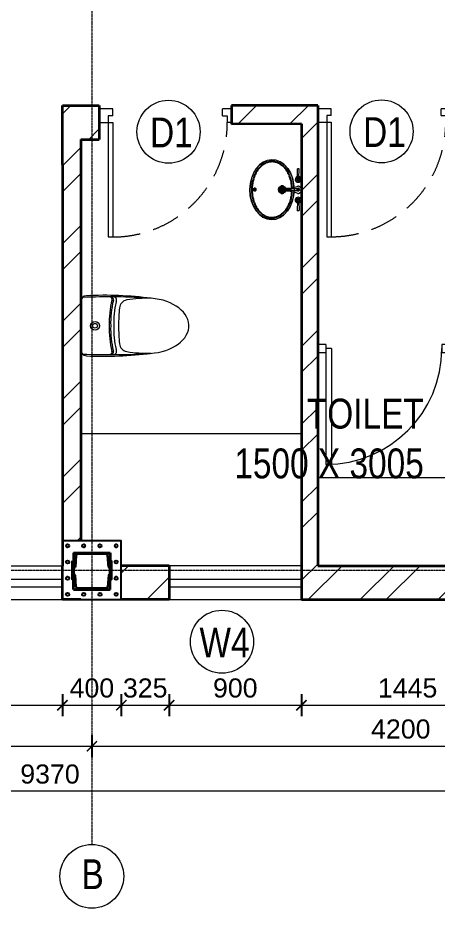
# Model space of a CAD drawing. Header units: millimetres. Extents: x 19543921 to 20171754, y -3528062 to -3222959.
# Drawn here: x 19802457 to 19805315, y -3369948 to -3363890 of the extents above; entities that cross this region are included whole.
import ezdxf

# ---------------------------------------------------------------- set-up
doc = ezdxf.new("R2010")
doc.units = ezdxf.units.MM
doc.header["$MEASUREMENT"] = 0
doc.header["$PDMODE"] = 35
doc.linetypes.add('CENTER', pattern=[2, 1.25, -0.25, 0.25, -0.25])
doc.linetypes.add('DASHED', pattern=[0.75, 0.5, -0.25])
doc.layers.get('Defpoints').update_dxf_attribs({"color": 169})
for name, color, linetype, lineweight in [('center', 4, 'Continuous', 9), ('Dimension', 4, 'Continuous', 9), ('Door-Window', 112, 'Continuous', 15), ('Fittings', 9, 'Continuous', 0), ('FURNITURE', 34, 'Continuous', 5), ('FURNITURES', 32, 'Continuous', 13), ('HACTH', 9, 'Continuous', 9), ('hatch LOW', 8, 'Continuous', 5), ('text', 142, 'Continuous', 9), ('wall', 1, 'Continuous', 35), ('Windows', 4, 'Continuous', 13)]:
    doc.layers.add(name, color=color, linetype=linetype, lineweight=lineweight)
doc.styles.add('DIM', font='arial.ttf', dxfattribs={"width": 0.8, "height": 45})
doc.styles.add('ordinary', font='arial.ttf')
doc.dimstyles.new('outer dimension', dxfattribs={"dimtxt": 130, "dimasz": 70, "dimexe": 75, "dimexo": 150, "dimgap": 50, "dimtad": 1, "dimdec": 0, "dimrnd": 5, "dimzin": 12, "dimdsep": 46, "dimtxsty": 'ordinary', "dimblk": 'ARCHTICK', "dimcen": 0.09, "dimclrd": 256, "dimclre": 256, "dimclrt": 256, "dimadec": 0, "dimazin": 3, "dimtfac": 1, "dimtdec": 0, "dimtix": 1, "dimtmove": 1, "dimatfit": 2, "dimldrblk": 'ARCHTICK', "dimfxl": 75, "dimfxlon": 1, "dimtolj": 1, "dimtzin": 12, "dimlwd": -1, "dimarcsym": 0})

# ---------------------------------------------------------------- blocks, each defined once
blk = doc.blocks.new('3-0')
at = {"layer": 'Door-Window', "ltscale": 3}
for p, q in [((11063.05, 10097.68), (11065.97, 10099.9)), ((11065.25, 10097.81), (11066.71, 10098.92)), ((11065.97, 10099.9), (11066.71, 10098.92)), ((11063.05, 10097.68), (11064.53, 10095.73)), ((11065.99, 10096.84), (11064.53, 10095.73)), ((11065.99, 10096.84), (11065.25, 10097.81)), ((11085.5, 10074.13), (11110.32, 10092.96)), ((11086.24, 10073.15), (11111.05, 10091.97)), ((11111.05, 10091.97), (11110.32, 10092.96)), ((11084.04, 10073.02), (11082.57, 10071.91)), ((11084.04, 10073.02), (11084.78, 10072.04)), ((11084.78, 10072.04), (11086.24, 10073.15)), ((11086.24, 10073.15), (11085.5, 10074.13)), ((11087.72, 10071.2), (11086.24, 10073.15)), ((11082.57, 10071.91), (11084.79, 10068.98)), ((11084.79, 10068.98), (11087.72, 10071.2))]:
    blk.add_line(p, q, dxfattribs=at)
at = {"layer": 'Door-Window', "color": 9, "linetype": 'DASHED', "lineweight": 18, "ltscale": 15}
blk.add_arc((11085.5, 10074.13), 31.16, 37.1906, 127.1465, dxfattribs=at)
blk = doc.blocks.new('c-section')
at = {"layer": 'wall'}
for p, q in [((75, 318.1), (325, 318.1)), ((75, 318.1), (75, 218.1)), ((296.3, 310.9), (103.7, 310.9)), ((325, 318.1), (325, 218.1)), ((91.8, 300.1), (85.6, 220.9)), ((314.4, 220.9), (308.2, 300.1)), ((82.4, 218.1), (75, 218.1)), ((325, 218.1), (317.6, 218.1)), ((75, 68.1), (75, 168.1)), ((82.4, 168.1), (75, 168.1)), ((91.8, 86), (85.6, 165.2)), ((314.4, 165.2), (308.2, 86)), ((325, 168.1), (317.6, 168.1)), ((325, 68.1), (325, 168.1)), ((75, 68.1), (325, 68.1)), ((296.3, 75.3), (103.7, 75.3))]:
    blk.add_line(p, q, dxfattribs=at)
at = {"layer": 'wall', "color": 2, "lineweight": -3}
blk.add_lwpolyline([(0, 0), (400, 0), (400, 400), (0, 400)], close=True, dxfattribs=at)
at = {"layer": 'wall', "linetype": 'Continuous', "ltscale": 1000}
for points in [[(68.7, 264.2), (75, 264.2), (75, 135.8), (68.7, 135.8)], [(325, 264.2), (331.3, 264.2), (331.3, 135.8), (325, 135.8)]]:
    blk.add_lwpolyline(points, close=True, dxfattribs=at)
at = {"layer": 'wall', "color": 2, "lineweight": -3}
for centre in [(35, 365), (145, 365), (255, 365), (365, 365), (35, 255), (365, 255), (35, 145), (365, 145), (35, 35), (145, 35), (255, 35), (365, 35)]:
    blk.add_circle(centre, 11, dxfattribs=at)
at = {"layer": 'wall'}
for centre, radius, start, end in [((103.7, 298.9), 12, 90, 174), ((296.3, 298.9), 12, 6, 90), ((82.4, 221.3), 3.2, 270, 354), ((317.6, 221.3), 3.2, 186, 270), ((82.4, 164.9), 3.2, 6, 90), ((317.6, 164.9), 3.2, 90, 174), ((103.7, 87.3), 12, 186, 270), ((296.3, 87.3), 12, 270, 354)]:
    blk.add_arc(centre, radius, start, end, dxfattribs=at)
blk = doc.blocks.new('tht')
at = {"layer": 'Fittings'}
for p in [(672498.79, -367827.02), (672511.67, -367827.02)]:
    blk.add_line(p, (672505.23, -367827.02), dxfattribs=at)
for radius in [1.17, 0.634]:
    blk.add_circle((672505.23, -367823.24), radius, dxfattribs=at)
for centre, radius, start, end in [((672598.59, -367820.91), 101.47, 172.8664, 182.5999), ((672667.29, -367819.26), 169.75, 176.3006, 182.4712), ((672541.19, -367808.57), 43.29, 179.6519, 188.297), ((672469.27, -367808.57), 43.29, 351.703, 0.3481), ((672411.87, -367820.91), 101.47, 357.4001, 7.1336), ((672343.17, -367819.26), 169.75, 357.5288, 3.6994), ((672500.68, -367814.39), 2.36, 190.4701, 264.6079), ((672509.78, -367814.39), 2.36, 275.3921, 349.5299), ((672505.55, -367762.72), 54.26, 264.6079, 269.6591), ((672504.91, -367762.72), 54.26, 270.3409, 275.3921), ((672498.28, -367819.07), 0.741, 72.3593, 185.9315), ((672498.21, -367819.43), 0.718, 73.3813, 156.4724), ((672498.46, -367818.44), 0.947, 62.2033, 161.9404), ((672504.3, -367795.78), 23.7, 255.6185, 272.2533), ((672504.3, -367795.78), 23.31, 255.6185, 272.2533), ((672504.3, -367796.55), 21.73, 255.6185, 272.4575), ((672506.16, -367796.55), 21.73, 267.5425, 284.3815), ((672506.16, -367795.78), 23.7, 267.7467, 284.3815), ((672506.16, -367795.78), 23.31, 267.7467, 284.3815), ((672512, -367818.44), 0.947, 18.0596, 117.7967), ((672512.18, -367819.07), 0.741, 354.0685, 107.6407), ((672512.25, -367819.43), 0.718, 23.5276, 106.6187), ((672498.79, -367825.44), 1.57, 182.5999, 270), ((672511.67, -367825.44), 1.57, 270, 357.4001)]:
    blk.add_arc(centre, radius, start, end, dxfattribs=at)
blk.add_ellipse((672505.23, -367809.67), major_axis=(0, -11.39), ratio=0.648116, start_param=1.570796, end_param=4.592942, dxfattribs=at)
blk = doc.blocks.new('A$C604E024C')
at = {"layer": 'Fittings', "color": 9, "linetype": 'ByBlock'}
for p, q in [((-107.3, 6.3), (-198.2, 8.5)), ((-101.1, 4.4), (-101.1, -4.4)), ((-101.1, 4.4), (-100.5, 4.4)), ((-100.5, 4.4), (-100.5, 0.6)), ((-100.5, 0.6), (-96.6, 0.6)), ((-100.5, 0), (-100.5, -3.8)), ((-100.5, 0), (-96.6, 0)), ((-96.6, 4.4), (-96.6, 0.6)), ((-96.6, 4.4), (-96, 4.4)), ((-96, 4.4), (-96, -3.8)), ((-5.6, 4.4), (-5.6, -4.4)), ((-5.6, 4.4), (-5, 4.4)), ((-5, 4.4), (-5, -3.8)), ((0, 12.9), (0, -12.9)), ((1.2, 4.4), (1.2, -4.4)), ((1.2, 4.4), (3.5, 4.4)), ((1.8, 3.8), (1.8, 0.6)), ((1.8, 3.8), (3.5, 3.8)), ((1.8, 0.6), (3.5, 0.6)), ((100.4, 2.2), (101, 2.4)), ((107.3, 6.3), (198.2, 8.5)), ((199.2, 7.5), (199.2, -7.5)), ((-107.3, -6.3), (-198.2, -8.5)), ((-101.1, -4.4), (-100.5, -4.4)), ((-100.5, -3.8), (-100.5, -4.4)), ((-96.6, 0), (-96.6, -4.4)), ((-96.6, -4.4), (-96, -4.4)), ((-96, -3.8), (-96, -4.4)), ((-5.6, -4.4), (-1.2, -4.4)), ((-5, -3.8), (-1.2, -3.8)), ((-1.2, -3.8), (-1.2, -4.4)), ((1.2, -4.4), (3.5, -4.4)), ((1.8, 0), (1.8, -3.8)), ((1.8, 0), (3.5, 0)), ((1.8, -3.8), (3.5, -3.8)), ((100.4, -2.2), (101, -2.4)), ((107.3, -6.3), (198.2, -8.5))]:
    blk.add_line(p, q, dxfattribs=at)
for points in [[(34.8, -2.5), (34.8, -2.5, 0.267949), (34.8, 2.5), (19.6, 28.9, 0.267949), (15.2, 31.4), (-15.2, 31.4, 0.267949), (-19.6, 28.9), (-34.8, 2.5, 0.267949), (-34.8, -2.5)], [(0, 12.9), (-4.6, 12.9, 0.267949), (-8.9, 10.4), (-13.5, 2.5, 0.267949), (-13.5, -2.5), (-8.9, -10.4, 0.267949), (-4.6, -12.9), (0, -12.9)], [(0, 12.9), (4.6, 12.9, -0.267949), (8.9, 10.4), (13.5, 2.5, -0.267949), (13.5, -2.5), (8.9, -10.4, -0.267949), (4.6, -12.9), (0, -12.9)], [(-14.6, -149.3, 0.267949), (-14.6, -154.3), (-9.4, -163.2, 0.267949), (-5.1, -165.7), (0, -165.7)], [(14.6, -149.3, -0.267949), (14.6, -154.3), (9.5, -163.2, -0.267949), (5.2, -165.7), (0, -165.7)]]:
    blk.add_lwpolyline(points, format="xyb", dxfattribs=at)
for centre, radius, start, end in [((-148.2, 0), 51.6, 171.62848, 188.37152), ((-198.2, 7.5), 1, 88.57669, 180), ((-98.6, 0), 27.8, 193.93526, 166.06474), ((-98.6, 0), 16.1, 203.47719, 156.52281), ((-98.6, 0), 13.6, 207.82536, 152.17464), ((-98.6, 0), 10.7, 215.76651, 144.23349), ((3.5, 2.2), 2.2, 301.40481, 90), ((3.5, 2.2), 1.6, 270, 90.01417), ((3.5, -1.9), 2.5, 270, 62.70974), ((98.6, 0), 27.8, 13.93526, 346.06474), ((98.6, 0), 16.1, 23.47719, 336.52281), ((98.6, 0), 13.6, 27.82536, 332.17464), ((98.6, 0), 10.7, 35.76651, 324.23349), ((198.2, 7.5), 1, 0, 91.42331), ((-198.2, -7.5), 1, 180, 271.42331), ((-325.4, -117.3), 312.4, 354.13327, 21.56539), ((-1093.1, -109.8), 1085, 357.18281, 5.67785), ((3.5, -1.9), 1.9, 270, 90), ((1083.5, -109.3), 1075.4, 174.30277, 182.87364), ((324.5, -117.1), 311.5, 158.41566, 185.92552), ((198.2, -7.5), 1, 268.57669, 0)]:
    blk.add_arc(centre, radius, start, end, dxfattribs=at)
blk.add_ellipse((98.6, 0), major_axis=(0, 4.4), ratio=0.647537, start_param=-0.996154, end_param=4.137747, dxfattribs=at)
blk.add_open_spline([(100.4, 2.2), (100.2, 2.6), (100, 2.9), (99.5, 3.4), (99.3, 3.6), (98.9, 3.8), (98.7, 3.8), (98.6, 3.8), (98.4, 3.8), (98.1, 3.7), (97.7, 3.5), (97.5, 3.3), (97.1, 2.8), (96.9, 2.5), (96.6, 1.8), (96.5, 1.3), (96.3, 0.3), (96.3, -0.3), (96.5, -1.6), (96.7, -2.1), (97.1, -2.9), (97.4, -3.2), (97.9, -3.6), (98.1, -3.7), (98.6, -3.8), (98.8, -3.8), (99.3, -3.6), (99.6, -3.4), (100, -2.9), (100.2, -2.6), (100.4, -2.2)], degree=3, knots=[5.296065, 5.296065, 5.296065, 5.296065, 5.668493, 5.668493, 6.044953, 6.044953, 6.283185, 6.283185, 6.283185, 6.618814, 6.618814, 6.954443, 6.954443, 7.290072, 7.290072, 7.6257, 7.6257, 8.094621, 8.094621, 8.563542, 8.563542, 8.940002, 8.940002, 9.316461, 9.316461, 9.692921, 9.692921, 10.069381, 10.069381, 10.411893, 10.411893, 10.411893, 10.411893], dxfattribs=at)
blk = doc.blocks.new('basin')
at = {"layer": 'HACTH', "lineweight": -3}
for radius, start, end in [(1.14, 113.503, 66.2712), (0.79, 126.715, 52.8739)]:
    blk.add_arc((134195.31, -39122.53), radius, start, end, dxfattribs=at)
at = {"layer": 'HACTH'}
blk.add_ellipse((134195.31, -39125.83), major_axis=(-9.97, 0), ratio=0.736887, start_param=4.757716, end_param=10.948885, dxfattribs=at)
at = {"layer": 'HACTH', "linetype": 'ByBlock'}
blk.add_ellipse((134195.31, -39125.83), major_axis=(9.97, 0), ratio=0.736887, dxfattribs=at)
at = {"layer": 'HACTH', "lineweight": -3}
blk.add_ellipse((134195.31, -39131.57), major_axis=(0.448, 0), ratio=0.674502, dxfattribs=at)
blk.add_open_spline([(134194.69, -39119.15), (134194.32, -39119.17), (134193.96, -39119.2), (134193.09, -39119.32), (134192.57, -39119.42), (134191.58, -39119.69), (134191.1, -39119.85), (134190.19, -39120.23), (134189.76, -39120.45), (134188.95, -39120.93), (134188.57, -39121.2), (134187.89, -39121.77), (134187.59, -39122.07), (134187.06, -39122.71), (134186.83, -39123.04), (134186.45, -39123.73), (134186.3, -39124.08), (134186.09, -39124.79), (134186.03, -39125.15), (134185.99, -39125.61), (134185.99, -39125.72), (134185.99, -39125.83), (134185.99, -39126.08), (134186.01, -39126.34), (134186.11, -39126.94), (134186.2, -39127.29), (134186.47, -39127.97), (134186.64, -39128.31), (134187.06, -39128.96), (134187.31, -39129.28), (134187.88, -39129.88), (134188.2, -39130.16), (134188.9, -39130.7), (134189.28, -39130.94), (134190.1, -39131.39), (134190.53, -39131.59), (134191.45, -39131.93), (134191.92, -39132.08), (134192.9, -39132.31), (134193.4, -39132.4), (134194.43, -39132.51), (134194.94, -39132.53), (134195.97, -39132.52), (134196.49, -39132.48), (134197.5, -39132.35), (134198, -39132.25), (134198.97, -39132), (134199.44, -39131.84), (134200.34, -39131.48), (134200.76, -39131.27), (134201.56, -39130.8), (134201.93, -39130.55), (134202.61, -39130), (134202.91, -39129.71), (134203.45, -39129.1), (134203.69, -39128.78), (134204.08, -39128.12), (134204.24, -39127.78), (134204.48, -39127.09), (134204.56, -39126.74), (134204.64, -39126.04), (134204.64, -39125.69), (134204.57, -39124.98), (134204.49, -39124.62), (134204.25, -39123.91), (134204.09, -39123.56), (134203.69, -39122.89), (134203.45, -39122.56), (134202.89, -39121.93), (134202.58, -39121.63), (134201.88, -39121.07), (134201.49, -39120.81), (134200.67, -39120.35), (134200.22, -39120.13), (134199.3, -39119.77), (134198.81, -39119.62), (134197.81, -39119.37), (134197.29, -39119.28), (134196.49, -39119.19), (134196.22, -39119.16), (134195.94, -39119.15)], degree=3, knots=[4.778413, 4.778413, 4.778413, 4.778413, 4.89303, 4.89303, 5.060537, 5.060537, 5.228045, 5.228045, 5.395552, 5.395552, 5.56306, 5.56306, 5.730567, 5.730567, 5.898075, 5.898075, 6.065582, 6.065582, 6.233089, 6.233089, 6.283185, 6.283185, 6.283185, 6.401225, 6.401225, 6.564378, 6.564378, 6.727532, 6.727532, 6.890685, 6.890685, 7.053839, 7.053839, 7.216992, 7.216992, 7.380146, 7.380146, 7.543299, 7.543299, 7.706452, 7.706452, 7.869606, 7.869606, 8.032759, 8.032759, 8.195913, 8.195913, 8.359066, 8.359066, 8.52222, 8.52222, 8.685373, 8.685373, 8.848527, 8.848527, 9.01168, 9.01168, 9.174834, 9.174834, 9.337987, 9.337987, 9.501141, 9.501141, 9.668648, 9.668648, 9.836155, 9.836155, 10.003663, 10.003663, 10.17117, 10.17117, 10.338678, 10.338678, 10.506185, 10.506185, 10.673693, 10.673693, 10.8412, 10.8412, 10.929386, 10.929386, 10.929386, 10.929386], dxfattribs=at)
at = {"layer": 'HACTH'}
blk.add_open_spline([(134195.86, -39131.57), (134195.86, -39131.55), (134195.86, -39131.52), (134195.84, -39131.46), (134195.83, -39131.44), (134195.79, -39131.36), (134195.75, -39131.32), (134195.66, -39131.25), (134195.6, -39131.23), (134195.46, -39131.18), (134195.36, -39131.16), (134195.17, -39131.17), (134195.07, -39131.2), (134194.94, -39131.27), (134194.9, -39131.3), (134194.83, -39131.37), (134194.8, -39131.4), (134194.77, -39131.48), (134194.76, -39131.52), (134194.75, -39131.6), (134194.76, -39131.65), (134194.79, -39131.73), (134194.81, -39131.76), (134194.87, -39131.83), (134194.9, -39131.86), (134194.98, -39131.9), (134195.02, -39131.92), (134195.15, -39131.97), (134195.25, -39131.99), (134195.44, -39131.98), (134195.54, -39131.95), (134195.67, -39131.89), (134195.72, -39131.85), (134195.79, -39131.78), (134195.81, -39131.75), (134195.85, -39131.67), (134195.86, -39131.63), (134195.86, -39131.58), (134195.86, -39131.58), (134195.86, -39131.57)], degree=3, knots=[0, 0, 0, 0, 0.188397, 0.188397, 0.376794, 0.376794, 0.73698, 0.73698, 1.097166, 1.097166, 1.657793, 1.657793, 2.21842, 2.21842, 2.564182, 2.564182, 2.840364, 2.840364, 3.116547, 3.116547, 3.39273, 3.39273, 3.668913, 3.668913, 3.945096, 3.945096, 4.221279, 4.221279, 4.783807, 4.783807, 5.346334, 5.346334, 5.697184, 5.697184, 5.974645, 5.974645, 6.252106, 6.252106, 6.283185, 6.283185, 6.283185, 6.283185], dxfattribs=at)
at = {"layer": 'HACTH', "xscale": 0.03499430959345774, "yscale": 0.03499430959345774, "zscale": 0.03499430959345774, "rotation": 359.9929103328581}
blk.add_blockref('A$C604E024C', (134195.31, -39117.12), dxfattribs=at)
blk = doc.blocks.new('_ArchTick')
at = {"color": 0, "linetype": 'ByBlock', "const_width": 0.15}
blk.add_lwpolyline([(-0.5, -0.5), (0.5, 0.5)], dxfattribs=at)
blk = doc.blocks.new('*D225')
at = {"layer": 'Defpoints', "color": 0, "linetype": 'Continuous', "ltscale": 1000, "transparency": 16777216}
for p in [(19798391.1, -3367847.6), (19802760.9, -3367847.6), (19802760.9, -3368566.7)]:
    blk.add_point(p, dxfattribs=at)
at = {"layer": 'Dimension', "linetype": 'Continuous', "lineweight": -2, "ltscale": 1000, "transparency": 16777216}
for p, q in [((19798391.1, -3368491.7), (19798391.1, -3368641.7)), ((19802760.9, -3368491.7), (19802760.9, -3368641.7))]:
    blk.add_line(p, q, dxfattribs=at)
at = {"layer": 'Dimension', "ltscale": 1000, "transparency": 16777216}
blk.add_line((19798391.1, -3368566.7), (19802760.9, -3368566.7), dxfattribs=at)
at = {"layer": 'Dimension', "linetype": 'Continuous', "ltscale": 1000, "transparency": 16777216, "xscale": 70, "yscale": 70, "zscale": 70, "rotation": 180}
blk.add_blockref('_ArchTick', (19798391.1, -3368566.7), dxfattribs=at)
at = {"layer": 'Dimension', "linetype": 'Continuous', "ltscale": 1000, "transparency": 16777216, "xscale": 70, "yscale": 70, "zscale": 70}
blk.add_blockref('_ArchTick', (19802760.9, -3368566.7), dxfattribs=at)
at = {"layer": 'Dimension', "linetype": 'Continuous', "ltscale": 1000, "transparency": 16777216, "insert": (19800576, -3368450.3), "char_height": 130, "attachment_point": 5, "style": 'ordinary'}
blk.add_mtext('\\A1;4370', dxfattribs=at)
blk = doc.blocks.new('*D226')
at = {"layer": 'Defpoints', "color": 0, "linetype": 'Continuous', "ltscale": 1000, "transparency": 16777216}
for p in [(19802760.9, -3367847.6), (19803160.9, -3367847.6), (19803160.9, -3368566.7)]:
    blk.add_point(p, dxfattribs=at)
at = {"layer": 'Dimension', "linetype": 'Continuous', "lineweight": -2, "ltscale": 1000, "transparency": 16777216}
for p, q in [((19802760.9, -3368491.7), (19802760.9, -3368641.7)), ((19803160.9, -3368491.7), (19803160.9, -3368641.7))]:
    blk.add_line(p, q, dxfattribs=at)
at = {"layer": 'Dimension', "ltscale": 1000, "transparency": 16777216}
blk.add_line((19802760.9, -3368566.7), (19803160.9, -3368566.7), dxfattribs=at)
at = {"layer": 'Dimension', "linetype": 'Continuous', "ltscale": 1000, "transparency": 16777216, "xscale": 70, "yscale": 70, "zscale": 70, "rotation": 180}
blk.add_blockref('_ArchTick', (19802760.9, -3368566.7), dxfattribs=at)
at = {"layer": 'Dimension', "linetype": 'Continuous', "ltscale": 1000, "transparency": 16777216, "xscale": 70, "yscale": 70, "zscale": 70}
blk.add_blockref('_ArchTick', (19803160.9, -3368566.7), dxfattribs=at)
at = {"layer": 'Dimension', "linetype": 'Continuous', "ltscale": 1000, "transparency": 16777216, "insert": (19802960.9, -3368450.3), "char_height": 130, "attachment_point": 5, "style": 'ordinary'}
blk.add_mtext('\\A1;400', dxfattribs=at)
blk = doc.blocks.new('*D227')
at = {"layer": 'Defpoints', "color": 0, "linetype": 'Continuous', "ltscale": 1000, "transparency": 16777216}
for p in [(19803160.9, -3367847.6), (19803485.9, -3367847.6), (19803485.9, -3368566.7)]:
    blk.add_point(p, dxfattribs=at)
at = {"layer": 'Dimension', "linetype": 'Continuous', "lineweight": -2, "ltscale": 1000, "transparency": 16777216}
for p, q in [((19803160.9, -3368491.7), (19803160.9, -3368641.7)), ((19803485.9, -3368491.7), (19803485.9, -3368641.7))]:
    blk.add_line(p, q, dxfattribs=at)
at = {"layer": 'Dimension', "ltscale": 1000, "transparency": 16777216}
blk.add_line((19803160.9, -3368566.7), (19803485.9, -3368566.7), dxfattribs=at)
at = {"layer": 'Dimension', "linetype": 'Continuous', "ltscale": 1000, "transparency": 16777216, "insert": (19803323.4, -3368450.3), "char_height": 130, "attachment_point": 5, "style": 'ordinary'}
blk.add_mtext('\\A1;325', dxfattribs=at)
blk = doc.blocks.new('*D228')
at = {"layer": 'Defpoints', "color": 0, "linetype": 'Continuous', "ltscale": 1000, "transparency": 16777216}
for p in [(19803485.9, -3367847.6), (19804385.9, -3367847.6), (19804385.9, -3368566.7)]:
    blk.add_point(p, dxfattribs=at)
at = {"layer": 'Dimension', "linetype": 'Continuous', "lineweight": -2, "ltscale": 1000, "transparency": 16777216}
for p, q in [((19803485.9, -3368491.7), (19803485.9, -3368641.7)), ((19804385.9, -3368491.7), (19804385.9, -3368641.7))]:
    blk.add_line(p, q, dxfattribs=at)
at = {"layer": 'Dimension', "ltscale": 1000, "transparency": 16777216}
blk.add_line((19803485.9, -3368566.7), (19804385.9, -3368566.7), dxfattribs=at)
at = {"layer": 'Dimension', "linetype": 'Continuous', "ltscale": 1000, "transparency": 16777216, "xscale": 70, "yscale": 70, "zscale": 70, "rotation": 180}
blk.add_blockref('_ArchTick', (19803485.9, -3368566.7), dxfattribs=at)
at = {"layer": 'Dimension', "linetype": 'Continuous', "ltscale": 1000, "transparency": 16777216, "xscale": 70, "yscale": 70, "zscale": 70}
blk.add_blockref('_ArchTick', (19804385.9, -3368566.7), dxfattribs=at)
at = {"layer": 'Dimension', "linetype": 'Continuous', "ltscale": 1000, "transparency": 16777216, "insert": (19803935.9, -3368450.3), "char_height": 130, "attachment_point": 5, "style": 'ordinary'}
blk.add_mtext('\\A1;900', dxfattribs=at)
blk = doc.blocks.new('*D229')
at = {"layer": 'Defpoints', "color": 0, "linetype": 'Continuous', "ltscale": 1000, "transparency": 16777216}
for p in [(19804385.9, -3367847.6), (19805828.8, -3367847.6), (19805828.8, -3368566.7)]:
    blk.add_point(p, dxfattribs=at)
at = {"layer": 'Dimension', "linetype": 'Continuous', "lineweight": -2, "ltscale": 1000, "transparency": 16777216}
for p, q in [((19804385.9, -3368491.7), (19804385.9, -3368641.7)), ((19805828.8, -3368491.7), (19805828.8, -3368641.7))]:
    blk.add_line(p, q, dxfattribs=at)
at = {"layer": 'Dimension', "ltscale": 1000, "transparency": 16777216}
blk.add_line((19804385.9, -3368566.7), (19805828.8, -3368566.7), dxfattribs=at)
at = {"layer": 'Dimension', "linetype": 'Continuous', "ltscale": 1000, "transparency": 16777216, "xscale": 70, "yscale": 70, "zscale": 70, "rotation": 180}
blk.add_blockref('_ArchTick', (19804385.9, -3368566.7), dxfattribs=at)
at = {"layer": 'Dimension', "linetype": 'Continuous', "ltscale": 1000, "transparency": 16777216, "xscale": 70, "yscale": 70, "zscale": 70}
blk.add_blockref('_ArchTick', (19805828.8, -3368566.7), dxfattribs=at)
at = {"layer": 'Dimension', "linetype": 'Continuous', "ltscale": 1000, "transparency": 16777216, "insert": (19805107.4, -3368450.3), "char_height": 130, "attachment_point": 5, "style": 'ordinary'}
blk.add_mtext('\\A1;1445', dxfattribs=at)
blk = doc.blocks.new('*D202')
at = {"layer": 'Defpoints', "color": 0, "linetype": 'Continuous', "ltscale": 1000, "transparency": 16777216}
for p in [(19798191.1, -3367647.6), (19802960.9, -3367647.6), (19802960.9, -3368845.8)]:
    blk.add_point(p, dxfattribs=at)
at = {"layer": 'Dimension', "linetype": 'Continuous', "lineweight": -2, "ltscale": 1000, "transparency": 16777216}
for p, q in [((19798191.1, -3368770.8), (19798191.1, -3368920.8)), ((19802960.9, -3368770.8), (19802960.9, -3368920.8))]:
    blk.add_line(p, q, dxfattribs=at)
at = {"layer": 'Dimension', "ltscale": 1000, "transparency": 16777216}
blk.add_line((19798191.1, -3368845.8), (19802960.9, -3368845.8), dxfattribs=at)
at = {"layer": 'Dimension', "linetype": 'Continuous', "ltscale": 1000, "transparency": 16777216, "xscale": 70, "yscale": 70, "zscale": 70, "rotation": 180}
blk.add_blockref('_ArchTick', (19798191.1, -3368845.8), dxfattribs=at)
at = {"layer": 'Dimension', "linetype": 'Continuous', "ltscale": 1000, "transparency": 16777216, "xscale": 70, "yscale": 70, "zscale": 70}
blk.add_blockref('_ArchTick', (19802960.9, -3368845.8), dxfattribs=at)
at = {"layer": 'Dimension', "linetype": 'Continuous', "ltscale": 1000, "transparency": 16777216, "insert": (19800576, -3368729.4), "char_height": 130, "attachment_point": 5, "style": 'ordinary'}
blk.add_mtext('\\A1;4770', dxfattribs=at)
blk = doc.blocks.new('*D203')
at = {"layer": 'Defpoints', "color": 0, "linetype": 'Continuous', "ltscale": 1000, "transparency": 16777216}
for p in [(19802960.9, -3367647.6), (19807161.1, -3367647.6), (19807161.1, -3368845.8)]:
    blk.add_point(p, dxfattribs=at)
at = {"layer": 'Dimension', "linetype": 'Continuous', "lineweight": -2, "ltscale": 1000, "transparency": 16777216}
for p, q in [((19802960.9, -3368770.8), (19802960.9, -3368920.8)), ((19807161.1, -3368770.8), (19807161.1, -3368920.8))]:
    blk.add_line(p, q, dxfattribs=at)
at = {"layer": 'Dimension', "ltscale": 1000, "transparency": 16777216}
blk.add_line((19802960.9, -3368845.8), (19807161.1, -3368845.8), dxfattribs=at)
at = {"layer": 'Dimension', "linetype": 'Continuous', "ltscale": 1000, "transparency": 16777216, "xscale": 70, "yscale": 70, "zscale": 70, "rotation": 180}
blk.add_blockref('_ArchTick', (19802960.9, -3368845.8), dxfattribs=at)
at = {"layer": 'Dimension', "linetype": 'Continuous', "ltscale": 1000, "transparency": 16777216, "xscale": 70, "yscale": 70, "zscale": 70}
blk.add_blockref('_ArchTick', (19807161.1, -3368845.8), dxfattribs=at)
at = {"layer": 'Dimension', "linetype": 'Continuous', "ltscale": 1000, "transparency": 16777216, "insert": (19805061, -3368729.4), "char_height": 130, "attachment_point": 5, "style": 'ordinary'}
blk.add_mtext('\\A1;4200', dxfattribs=at)
blk = doc.blocks.new('*D204')
at = {"layer": 'Defpoints', "color": 0, "linetype": 'Continuous', "ltscale": 1000, "transparency": 16777216}
for p in [(19797991.1, -3367847.6), (19807361.1, -3367847.6), (19797991.1, -3369152.2)]:
    blk.add_point(p, dxfattribs=at)
at = {"layer": 'Dimension', "linetype": 'Continuous', "lineweight": -2, "ltscale": 1000, "transparency": 16777216}
for p, q in [((19797991.1, -3369077.2), (19797991.1, -3369227.2)), ((19807361.1, -3369077.2), (19807361.1, -3369227.2))]:
    blk.add_line(p, q, dxfattribs=at)
at = {"layer": 'Dimension', "ltscale": 1000, "transparency": 16777216}
blk.add_line((19807361.1, -3369152.2), (19797991.1, -3369152.2), dxfattribs=at)
at = {"layer": 'Dimension', "linetype": 'Continuous', "ltscale": 1000, "transparency": 16777216, "xscale": 70, "yscale": 70, "zscale": 70, "rotation": 180}
blk.add_blockref('_ArchTick', (19797991.1, -3369152.2), dxfattribs=at)
at = {"layer": 'Dimension', "linetype": 'Continuous', "ltscale": 1000, "transparency": 16777216, "xscale": 70, "yscale": 70, "zscale": 70}
blk.add_blockref('_ArchTick', (19807361.1, -3369152.2), dxfattribs=at)
at = {"layer": 'Dimension', "linetype": 'Continuous', "ltscale": 1000, "transparency": 16777216, "insert": (19802676.1, -3369035.8), "char_height": 130, "attachment_point": 5, "style": 'ordinary'}
blk.add_mtext('\\A1;9370', dxfattribs=at)
blk = doc.blocks.new('do')
at = {"layer": 'Windows', "linetype": 'Continuous'}
for p, q in [((99288.02, -486.03), (99285.02, -486.03)), ((99285.02, -486.03), (99285.02, -489.03)), ((99288.02, -486.03), (99288.02, -489.03)), ((99288.02, -487.53), (99288.02, -529.53, 0)), ((99290.02, -487.53), (99288.02, -487.53)), ((99290.02, -487.53), (99290.02, -529.53, 0)), ((99330.02, -486.03), (99330.02, -489.03)), ((99333.02, -486.03), (99330.02, -486.03)), ((99333.02, -486.03), (99333.02, -489.03)), ((99288.02, -489.03), (99285.02, -489.03)), ((99333.02, -489.03), (99330.02, -489.03))]:
    blk.add_line(p, q, dxfattribs=at)
blk.add_arc((99288.02, -487.53, 0), 42, 270, 0, dxfattribs=at)

msp = doc.modelspace()

# ---------------------------------------------------------------- hatches: boundary and pattern name
at = {"layer": 'hatch LOW', "linetype": 'Continuous', "ltscale": 1000}
h = msp.add_hatch(dxfattribs=at)
h.set_pattern_fill('ANSI32', color=0, scale=1000)
h.set_pattern_definition([(45, (-17111.2, 0), (-265.165043, 265.165043), []), (45, (-16934.43, 0), (-265.165043, 265.165043), [])])
h.paths.add_polyline_path([(19805828.8, -3367617.6), (19804495.9, -3367617.6), (19804495.9, -3364487.6), (19803910.9, -3364487.7), (19803910.9, -3364612.7), (19804385.9, -3364612.6), (19804385.9, -3367617.6), (19804385.9, -3367847.6), (19805828.8, -3367847.6)])
h = msp.add_hatch(dxfattribs=at)
h.set_pattern_fill('ANSI32', color=0, scale=1000)
h.set_pattern_definition([(45, (148698.58, -188248.7), (-265.165043, 265.165043), []), (45, (148875.35, -188248.7), (-265.165043, 265.165043), [])])
h.paths.add_polyline_path([(19802885.5, -3364492.6), (19802885.9, -3364722.6), (19803010.9, -3364722.6), (19803010.9, -3364492.6), (19802885.9, -3364492.6), (19802760.9, -3364492.6), (19802760.9, -3367447.6), (19802885.5, -3367447.6)])
h = msp.add_hatch(dxfattribs=at)
h.set_pattern_fill('ANSI32', color=0, scale=1000)
h.paths.add_polyline_path([(19803485.9, -3367647.6), (19803160.9, -3367647.6), (19803160.9, -3367847.6), (19803485.9, -3367847.6)])
h.paths.add_polyline_path([(19803485.9, -3367617.6), (19803160.9, -3367617.6), (19803160.9, -3367647.6), (19803485.9, -3367647.6)])

# ---------------------------------------------------------------- linework, layer by layer
at = {"layer": 'center', "color": 251, "linetype": 'CENTER', "ltscale": 5}
for p, q in [((19802960.9, -3360292.5), (19802960.9, -3369514.1)), ((19796167, -3367647.6), (19810029.8, -3367647.6))]:
    msp.add_line(p, q, dxfattribs=at)
at = {"layer": 'FURNITURES', "linetype": 'Continuous', "ltscale": 1000}
for p, q in [((19802885.9, -3366717.6), (19804385.9, -3366717.6)), ((19804495.9, -3367017.6), (19806531.1, -3367017.6))]:
    msp.add_line(p, q, dxfattribs=at)
at = {"layer": 'text', "ltscale": 7}
for centre in [(19803482, -3364665.4), (19804930.3, -3364663.1), (19803845.3, -3368134.9)]:
    msp.add_circle(centre, 214.6, dxfattribs=at)
at = {"layer": 'text'}
msp.add_circle((19802960.9, -3369730.9), 216.8, dxfattribs=at)
at = {"layer": 'wall', "linetype": 'Continuous', "ltscale": 1000}
for p, q in [((19802760.9, -3364887.6), (19802760.9, -3364487.6)), ((19804495.9, -3364487.6), (19803910.9, -3364487.7)), ((19803910.9, -3364487.7), (19803910.9, -3364612.7)), ((19804495.9, -3364487.6), (19804495.9, -3367617.6)), ((19804385.9, -3364612.6), (19803910.9, -3364612.7)), ((19804385.9, -3364612.6), (19804385.9, -3367617.6)), ((19803485.9, -3367617.6), (19803160.9, -3367617.6)), ((19803485.9, -3367617.6), (19803485.9, -3367847.6)), ((19804385.9, -3367617.6), (19804385.9, -3367847.6)), ((19804385.9, -3367617.6), (19804385.9, -3367847.6)), ((19804385.9, -3367617.6), (19804385.9, -3367617.6)), ((19804495.9, -3367617.6), (19805828.8, -3367617.6)), ((19803485.9, -3367847.6), (19803160.9, -3367847.6)), ((19804385.9, -3367847.6), (19805828.8, -3367847.6))]:
    msp.add_line(p, q, dxfattribs=at)
at = {"layer": 'wall', "ltscale": 7}
for p, q in [((19802760.9, -3364487.6), (19803010.9, -3364487.6)), ((19803010.9, -3364487.6), (19803010.9, -3364717.6)), ((19802885.9, -3364717.6), (19802885.9, -3367447.6)), ((19802885.9, -3364717.6), (19803010.9, -3364717.6)), ((19802760.9, -3364887.6), (19802760.9, -3367617.6)), ((19802760.9, -3367847.6), (19802760.9, -3367617.6)), ((19802885.9, -3367847.6), (19802760.9, -3367847.6))]:
    msp.add_line(p, q, dxfattribs=at)
at = {"layer": 'Windows', "linetype": 'Continuous', "ltscale": 1000}
for p, q in [((19798391.1, -3367617.6), (19802760.9, -3367617.6)), ((19804385.9, -3367617.6), (19803485.9, -3367617.6)), ((19798391.1, -3367847.6), (19802885.9, -3367847.6)), ((19803485.9, -3367847.6), (19804385.9, -3367847.6))]:
    msp.add_line(p, q, dxfattribs=at)
at = {"layer": 'Windows', "ltscale": 7}
for p, q in [((19798391.1, -3367710.3), (19802760.9, -3367710)), ((19798391.1, -3367761.1), (19802760.9, -3367760.8)), ((19803485.9, -3367710), (19804385.9, -3367709.9)), ((19803485.9, -3367760.8), (19804385.9, -3367760.7))]:
    msp.add_line(p, q, dxfattribs=at)

# ---------------------------------------------------------------- block references
at = {"layer": 'Fittings', "color": 4, "lineweight": 15, "xscale": 20.44444443503498, "yscale": 20.44444443503498, "zscale": 20.44444443503498, "rotation": 269.8145409469911}
msp.add_blockref('basin', (20612967.5, -624114.2), dxfattribs=at)
at = {"layer": 'FURNITURE', "linetype": 'ByBlock', "xscale": 25.55555554379373, "yscale": 25.55555554379373, "zscale": 25.55555554379373, "rotation": 270.0159870891423}
msp.add_blockref('tht', (29198113.9, 13822881.5, 0), dxfattribs=at)
at = {"layer": 'wall', "linetype": 'ByBlock', "xscale": 24.99476955698659, "yscale": 24.99476955698659, "zscale": 24.99476955698659, "rotation": 232.8486863820646}
for p in [(19769741.3, -2991690), (19771226.3, -2991688.7)]:
    msp.add_blockref('3-0', p, dxfattribs=at)
at = {"layer": 'wall', "linetype": 'Continuous'}
msp.add_blockref('c-section', (19802760.9, -3367847.6), dxfattribs=at)
at = {"layer": 'Windows', "ltscale": 7, "xscale": 18.74974661677205, "yscale": 18.74974661677205, "zscale": 18.74974661677205}
msp.add_blockref('do', (17942927, -3356999.7, 0), dxfattribs=at)

# ---------------------------------------------------------------- texts
at = {"layer": 'text', "ltscale": 7, "char_height": 203.2, "style": 'DIM'}
for s, width, heights, insert, attachment_point in [('D1', 12.632, [0], (19803356.6, -3364568.6), 1), ('D1', 12.632, [0], (19804804.8, -3364566.2), 1), ('TOILET\\P1500 X 3005', 3155.972, [570.7], (19805217.2, -3366481.3), 3), ('W4', 12.632, [0], (19803692.3, -3368038.1), 1)]:
    msp.add_mtext_dynamic_manual_height_columns(s, width=width, gutter_width=40, heights=heights, dxfattribs=dict(at, insert=insert, attachment_point=attachment_point))
at = {"layer": 'text', "style": 'DIM', "width": 0.8}
msp.add_attdef('B', (19802889.9, -3369818.1), 'A', height=203.2, dxfattribs=at)

# ---------------------------------------------------------------- dimensions: what is measured, and where the dimension line sits
at = {"layer": 'Dimension', "linetype": 'Continuous', "ltscale": 1000}
for base, p1, p2, picture, middle in [((19802960.9, -3368845.8), (19798191.1, -3367647.6), (19802960.9, -3367647.6), '*D202', (19800576, -3368729.4)), ((19807161.1, -3368845.8), (19802960.9, -3367647.6), (19807161.1, -3367647.6), '*D203', (19805061, -3368729.4)), ((19797991.1, -3369152.2), (19807361.1, -3367847.6), (19797991.1, -3367847.6), '*D204', (19802676.1, -3369035.8)), ((19802760.9, -3368566.7), (19798391.1, -3367847.6), (19802760.9, -3367847.6), '*D225', (19800576, -3368450.3)), ((19803160.9, -3368566.7), (19802760.9, -3367847.6), (19803160.9, -3367847.6), '*D226', (19802960.9, -3368450.3)), ((19803485.9, -3368566.7), (19803160.9, -3367847.6), (19803485.9, -3367847.6), '*D227', (19803323.4, -3368450.3)), ((19804385.9, -3368566.7), (19803485.9, -3367847.6), (19804385.9, -3367847.6), '*D228', (19803935.9, -3368450.3)), ((19805828.8, -3368566.7), (19804385.9, -3367847.6), (19805828.8, -3367847.6), '*D229', (19805107.4, -3368450.3))]:
    dim = msp.add_linear_dim(base=base, p1=p1, p2=p2, dimstyle='outer dimension', dxfattribs=at)
    dim.commit()
    dim.dimension.update_dxf_attribs({"geometry": picture, "text_midpoint": middle})

doc.saveas('drawing.dxf')
